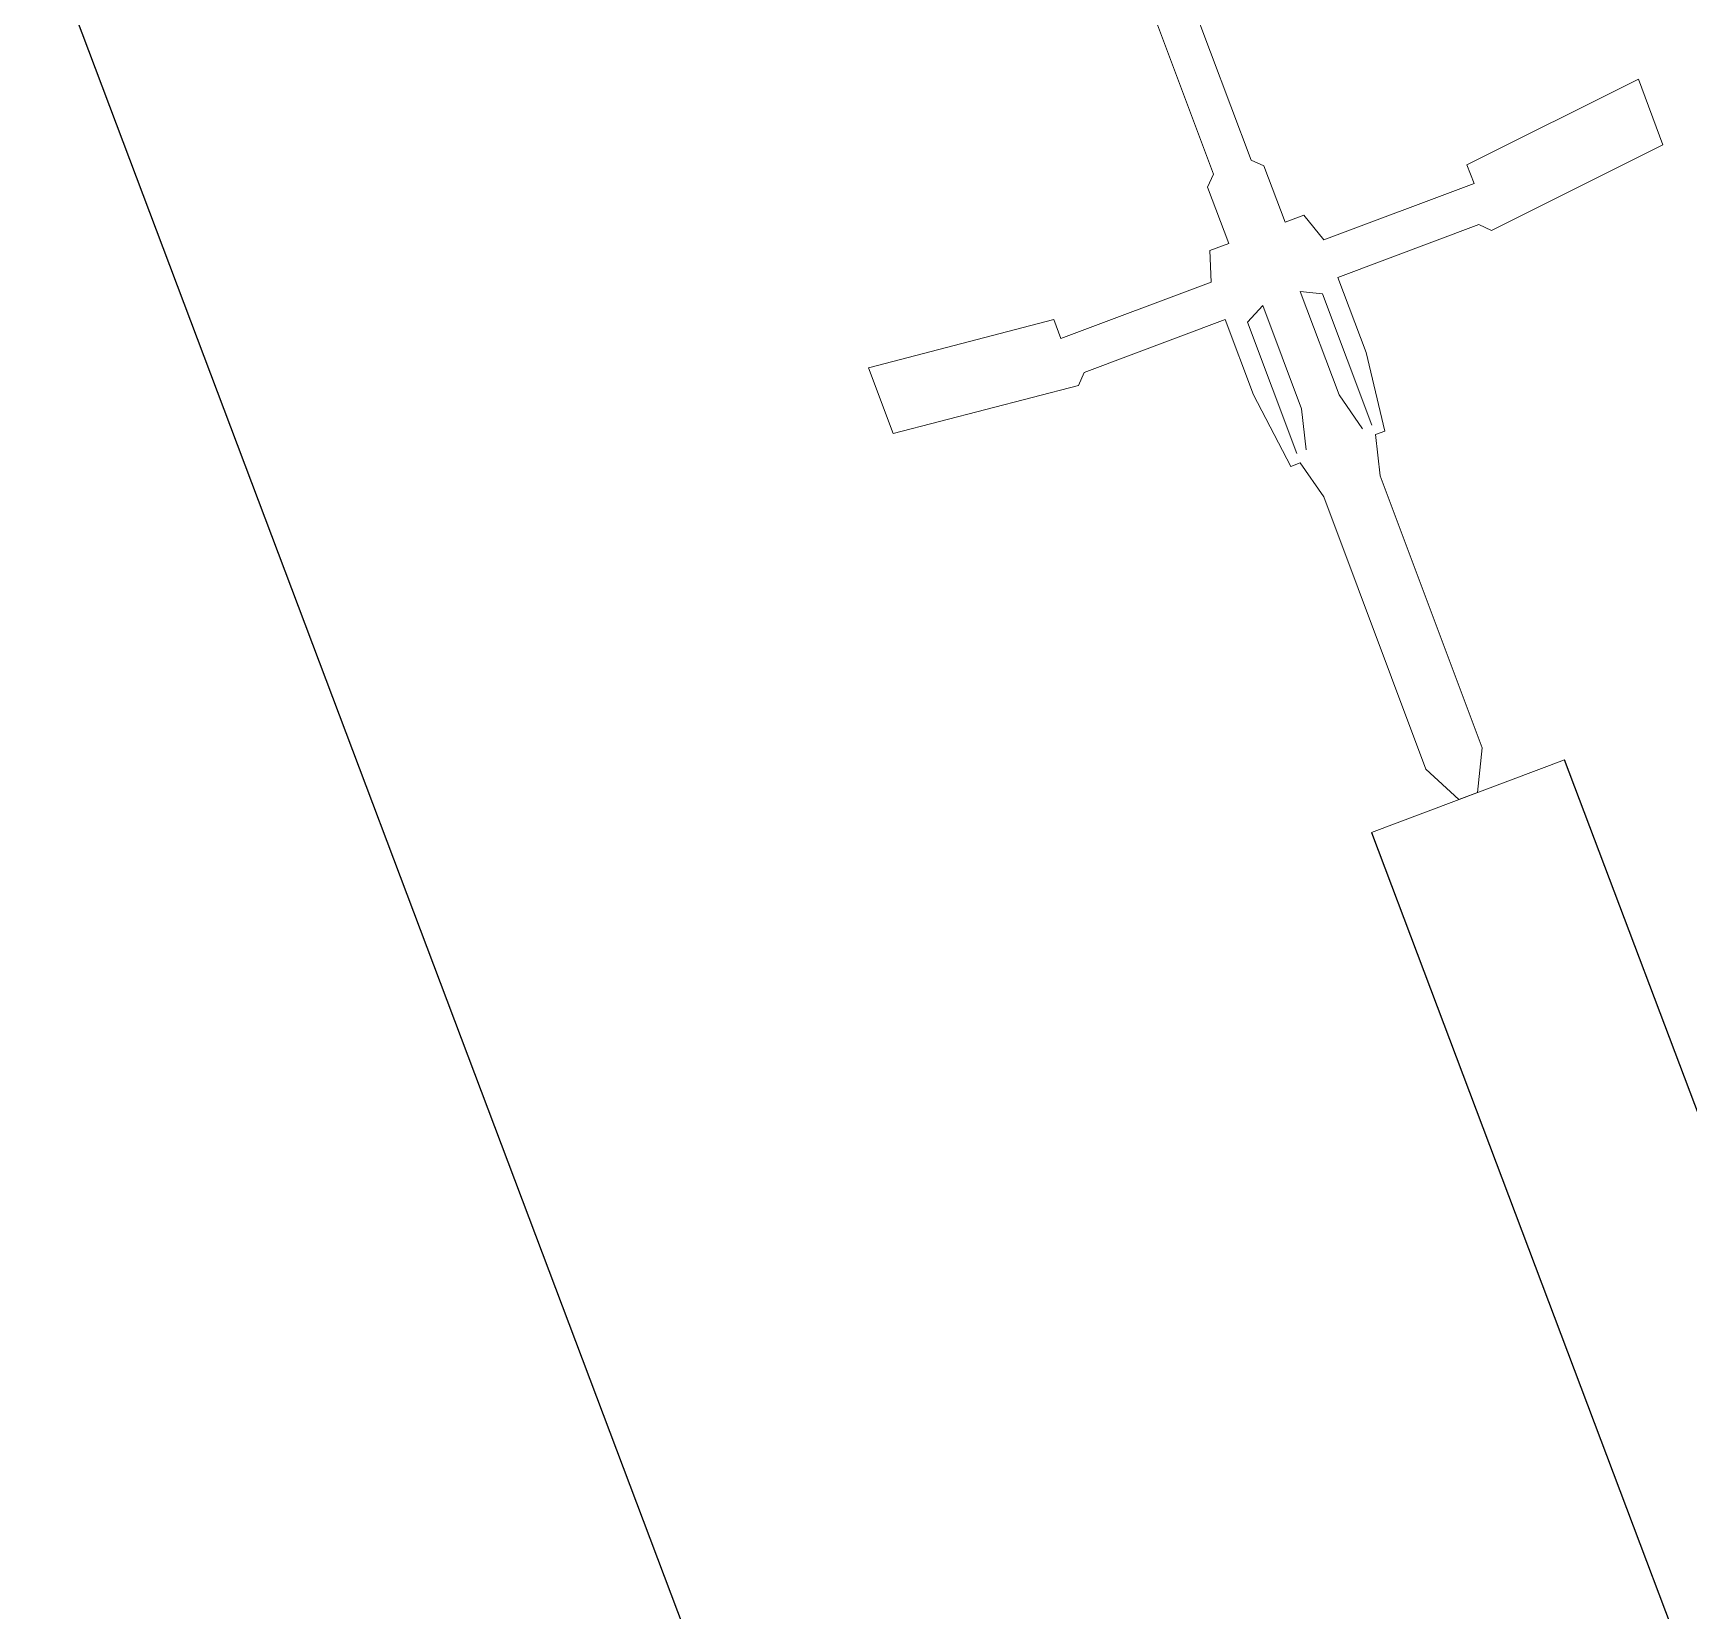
# Model space of a CAD drawing. Header units: millimetres. Extents: x 124625390 to 197272804, y 124613477 to 285228647.
# Drawn here: x 197206072 to 197206874, y 285186772 to 285187537 of the extents above; entities that cross this region are included whole.
import ezdxf

# ---------------------------------------------------------------- set-up
doc = ezdxf.new("R2010")
doc.units = ezdxf.units.MM
doc.layers.add('C-EQUIPMENT', color=6, linetype='Continuous', lineweight=9)
doc.layers.add('C-PARKING', color=1, linetype='Continuous', lineweight=25)

# ---------------------------------------------------------------- blocks, each defined once
blk = doc.blocks.new('*U16')
blk.add_ellipse((64.482, -10555.618), major_axis=(0, 10593.026), ratio=0.842304, start_param=-0.013397, end_param=0.002797)

msp = doc.modelspace()

# ---------------------------------------------------------------- linework, layer by layer
at = {"layer": 'C-EQUIPMENT'}
for p, q in [((197206662.003, 285187475.386), (197206586.955, 285187675.584)), ((197206643.803, 285187468.563), (197206568.755, 285187668.761)), ((197206849.684, 285187514.605), (197206766.646, 285187473.099)), ((197206861.623, 285187482.756), (197206849.684, 285187514.605)), ((197206861.623, 285187482.756), (197206778.586, 285187441.249)), ((197206668.258, 285187472.542), (197206662.003, 285187475.386)), ((197206678.492, 285187445.242), (197206668.258, 285187472.542)), ((197206766.646, 285187473.099), (197206770.058, 285187463.999)), ((197206640.958, 285187462.308), (197206643.803, 285187468.563)), ((197206651.192, 285187435.008), (197206640.958, 285187462.308)), ((197206770.058, 285187463.999), (197206697.259, 285187436.709)), ((197206687.592, 285187448.653), (197206678.492, 285187445.242)), ((197206697.259, 285187436.709), (197206687.592, 285187448.653)), ((197206772.33, 285187444.093), (197206704.081, 285187418.509)), ((197206778.586, 285187441.249), (197206772.33, 285187444.093)), ((197206642.092, 285187431.597), (197206651.192, 285187435.008)), ((197206642.659, 285187416.241), (197206642.092, 285187431.597)), ((197206569.86, 285187388.952), (197206642.659, 285187416.241)), ((197206704.081, 285187418.509), (197206717.726, 285187382.11)), ((197206696.687, 285187410.548), (197206685.881, 285187411.687)), ((197206685.881, 285187411.687), (197206704.643, 285187361.637)), ((197206720.565, 285187346.849), (197206696.687, 285187410.548)), ((197206476.589, 285187374.745), (197206566.449, 285187398.051)), ((197206566.449, 285187398.051), (197206569.86, 285187388.952)), ((197206581.232, 285187372.457), (197206649.482, 285187398.042)), ((197206649.482, 285187398.042), (197206663.127, 285187361.642)), ((197206660.287, 285187396.903), (197206667.681, 285187404.864)), ((197206667.681, 285187404.864), (197206686.443, 285187354.815)), ((197206684.166, 285187333.204), (197206660.287, 285187396.903)), ((197206717.726, 285187382.11), (197206726.821, 285187344.004)), ((197206488.528, 285187342.895), (197206476.589, 285187374.745)), ((197206488.528, 285187342.895), (197206578.388, 285187366.202)), ((197206578.388, 285187366.202), (197206581.232, 285187372.457)), ((197206663.127, 285187361.642), (197206681.322, 285187326.948)), ((197206704.643, 285187361.637), (197206716.015, 285187345.143)), ((197206686.443, 285187354.815), (197206688.716, 285187334.909)), ((197206726.821, 285187344.004), (197206722.271, 285187342.299)), ((197206722.271, 285187342.299), (197206724.544, 285187322.393)), ((197206681.322, 285187326.948), (197206685.871, 285187328.654)), ((197206685.871, 285187328.654), (197206697.244, 285187312.16)), ((197206724.544, 285187322.393), (197206774.007, 285187190.445)), ((197206697.244, 285187312.16), (197206746.707, 285187180.211)), ((197206774.007, 285187190.445), (197206771.729, 285187168.834)), ((197206813.961, 285187184.777), (197206720.398, 285187149.48)), ((197206746.707, 285187180.211), (197206762.629, 285187165.423)), ((197206762.629, 285187165.423), (197206771.729, 285187168.834))]:
    msp.add_line(p, q, dxfattribs=at)
at = {"layer": 'C-PARKING'}
for p, q in [((197204613.213, 285191466.055), (197206849.648, 285185537.854)), ((197207166.932, 285186249.143), (197206813.961, 285187184.777)), ((197206720.398, 285187149.48), (197207073.369, 285186213.846))]:
    msp.add_line(p, q, dxfattribs=at)

# ---------------------------------------------------------------- block references
at = {"layer": 'C-EQUIPMENT', "xscale": 25.4, "yscale": 25.4, "zscale": 25.4, "rotation": 290.6691666591442}
msp.add_blockref('*U16', (197203661.864, 285190348.936), dxfattribs=at)

doc.saveas('drawing.dxf')
